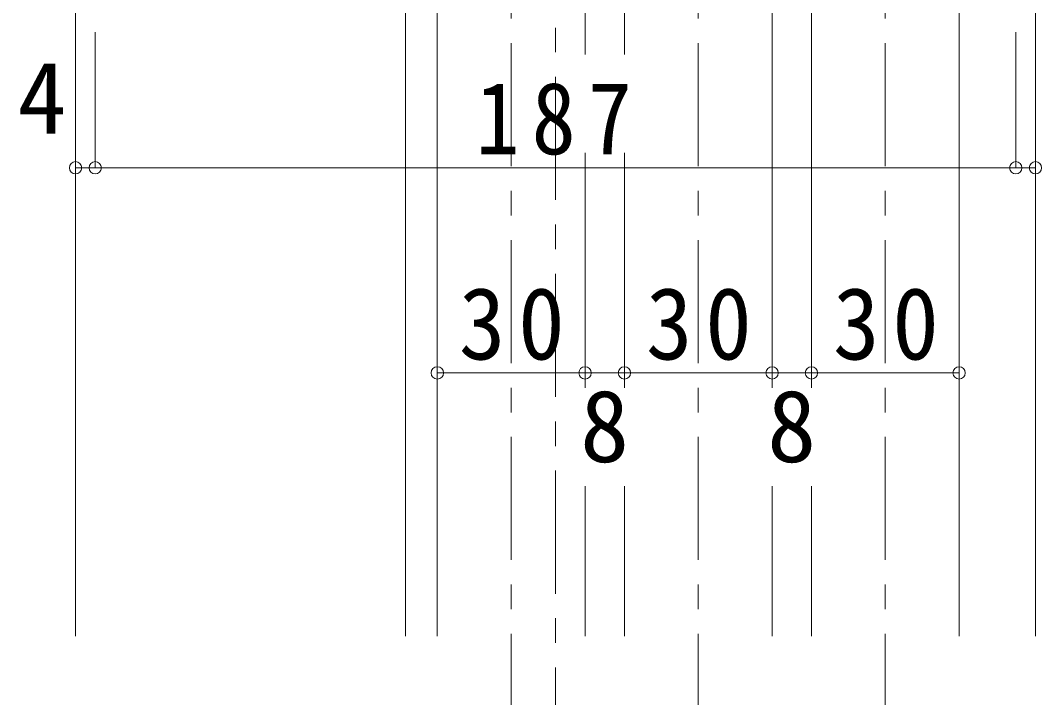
# Model space of a CAD drawing. Units: millimetres at full size, sheet at 1:5; details may follow other scales. Extents: x -957 to 993, y -689 to 708.
# Drawn here: x -514 to -306.6, y -220.5 to -83 of the extents above; entities that cross this region are included whole.
import ezdxf
from ezdxf.enums import TextEntityAlignment as Align

# ---------------------------------------------------------------- set-up
doc = ezdxf.new("R2010")
doc.units = ezdxf.units.MM
doc.header["$LTSCALE"] = 5
doc.header["$PDMODE"] = 32
doc.header["$PDSIZE"] = 2.5
doc.linetypes.add('CHAIN1', pattern=[8, 5, -1, 1, -1])
doc.layers.add('0-B_寸法', color=7, linetype='Continuous', lineweight=9)
doc.styles.add('ＭＳ ゴシック', font='')
doc.styles.get('ＭＳ ゴシック').set_extended_font_data('MS Gothic')

msp = doc.modelspace()

# ---------------------------------------------------------------- linework, layer by layer
at = {"layer": '0-B_寸法', "linetype": 'CHAIN1'}
for p, q in [((-405.315, 65.558), (-405.315, -453.593)), ((-414.315, -7.593), (-414.315, -443.593)), ((-376.315, -7.593), (-376.315, -443.593)), ((-338.315, -7.593), (-338.315, -443.593))]:
    msp.add_line(p, q, dxfattribs=at)
at = {"layer": '0-B_寸法'}
for p, q in [((-502.815, 6.407), (-502.815, -208.094)), ((-435.815, 6.407), (-435.815, -208.094)), ((-429.315, -37.593), (-429.315, -208.094)), ((-399.315, -37.593), (-399.315, -89.898)), ((-391.315, -37.593), (-391.315, -89.898)), ((-361.315, -37.593), (-361.315, -157.594)), ((-353.315, -37.593), (-353.315, -157.594)), ((-323.315, -37.593), (-323.315, -208.094)), ((-498.815, -112.898), (-498.815, -85.339)), ((-311.815, -112.898), (-311.815, -85.339)), ((-399.315, -109.898), (-399.315, -157.594)), ((-391.315, -109.898), (-391.315, -157.594)), ((-498.815, -112.898), (-311.815, -112.898)), ((-429.315, -154.594), (-399.315, -154.594)), ((-399.315, -154.594), (-391.315, -154.594)), ((-391.315, -154.594), (-361.315, -154.594)), ((-361.315, -154.594), (-353.315, -154.594)), ((-353.315, -154.594), (-323.315, -154.594)), ((-399.315, -177.594), (-399.315, -208.094)), ((-391.315, -177.594), (-391.315, -208.094)), ((-361.315, -177.594), (-361.315, -208.094)), ((-353.315, -177.594), (-353.315, -208.094))]:
    msp.add_line(p, q, dxfattribs=at)
at = {"layer": '0-B_寸法', "color": 4}
for p, q in [((-502.815, -112.898), (-502.815, -85.339)), ((-498.815, -112.898), (-498.815, -85.339)), ((-311.815, -112.898), (-311.815, -85.339)), ((-307.815, -112.898), (-307.815, -85.339)), ((-502.815, -112.898), (-498.815, -112.898)), ((-311.815, -112.898), (-307.815, -112.898))]:
    msp.add_line(p, q, dxfattribs=at)
at = {"layer": '0-B_寸法'}
msp.add_lwpolyline([(-311.815, 6.407), (-307.815, 6.407), (-307.815, -208.094)], dxfattribs=at)
for p in [(-502.815, -112.898), (-498.815, -112.898), (-311.815, -112.898), (-307.815, -112.898), (-429.315, -154.594), (-399.315, -154.594), (-391.315, -154.594), (-361.315, -154.594), (-353.315, -154.594), (-323.315, -154.594)]:
    msp.add_point(p, dxfattribs=at)

# ---------------------------------------------------------------- texts
at = {"layer": '0-B_寸法', "style": 'ＭＳ ゴシック'}
for s, p in [('4', (-514.607, -110.398)), ('8', (-400.315, -177.094)), ('8', (-362.315, -177.094))]:
    msp.add_text(s, height=14.66, dxfattribs=at).set_placement(p, align=Align.BOTTOM_LEFT)
at = {"layer": '0-B_寸法', "char_height": 14.66, "attachment_point": 7, "style": 'ＭＳ ゴシック'}
for s, insert in [('\\T1.27;\\W0.9;187', (-421.565, -110.398)), ('\\T1.27;\\W0.95;30', (-424.94, -152.094)), ('\\T1.27;\\W0.95;30', (-386.94, -152.094)), ('\\T1.27;\\W0.95;30', (-348.94, -152.094))]:
    msp.add_mtext(s, dxfattribs=dict(at, insert=insert))

doc.saveas('drawing.dxf')
